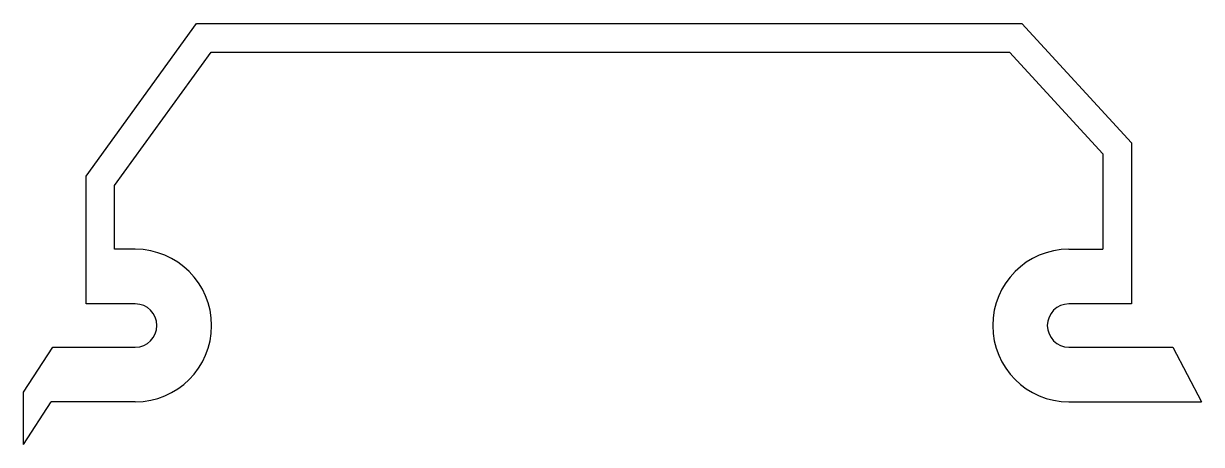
# Model space of a CAD drawing. Extents: x 0 to 61.8, y 48.8 to 70.9.
import ezdxf

# ---------------------------------------------------------------- set-up
doc = ezdxf.new("R2010")
doc.units = 0
doc.header["$MEASUREMENT"] = 0
doc.layers.add('VISIBLE', color=7, linetype='CONTINUOUS')

msp = doc.modelspace()

# ---------------------------------------------------------------- linework, layer by layer
at = {"layer": 'VISIBLE'}
for p, q in [((3.28, 62.86), (9.07, 70.86)), ((9.07, 70.86), (52.39, 70.86)), ((52.39, 70.86), (58.14, 64.61)), ((4.78, 62.374), (9.836, 69.36)), ((9.836, 69.36), (51.732, 69.36)), ((51.732, 69.36), (56.64, 64.025)), ((58.14, 64.61), (58.14, 56.16)), ((56.64, 64.025), (56.64, 59.025)), ((3.28, 56.16), (3.28, 62.86)), ((4.78, 59.025), (4.78, 62.374)), ((5.865, 59.025), (4.78, 59.025)), ((54.855, 59.025), (56.64, 59.025)), ((5.865, 56.16), (3.28, 56.16)), ((58.14, 56.16), (54.855, 56.16)), ((0, 51.54), (1.53, 53.89)), ((1.53, 53.89), (5.865, 53.89)), ((54.855, 53.89), (60.3, 53.89)), ((60.3, 53.89), (61.808, 51.025)), ((0, 48.791), (0, 51.54)), ((0, 48.791), (1.455, 51.025)), ((5.865, 51.025), (1.455, 51.025)), ((54.855, 51.025), (61.808, 51.025))]:
    msp.add_line(p, q, dxfattribs=at)
for centre, radius, start, end in [((5.865, 55.025), 4, 270, 90), ((54.855, 55.025), 4, 90, 270), ((5.865, 55.025), 1.135, 270, 90), ((54.855, 55.025), 1.135, 90, 270)]:
    msp.add_arc(centre, radius, start, end, dxfattribs=at)

doc.saveas('drawing.dxf')
